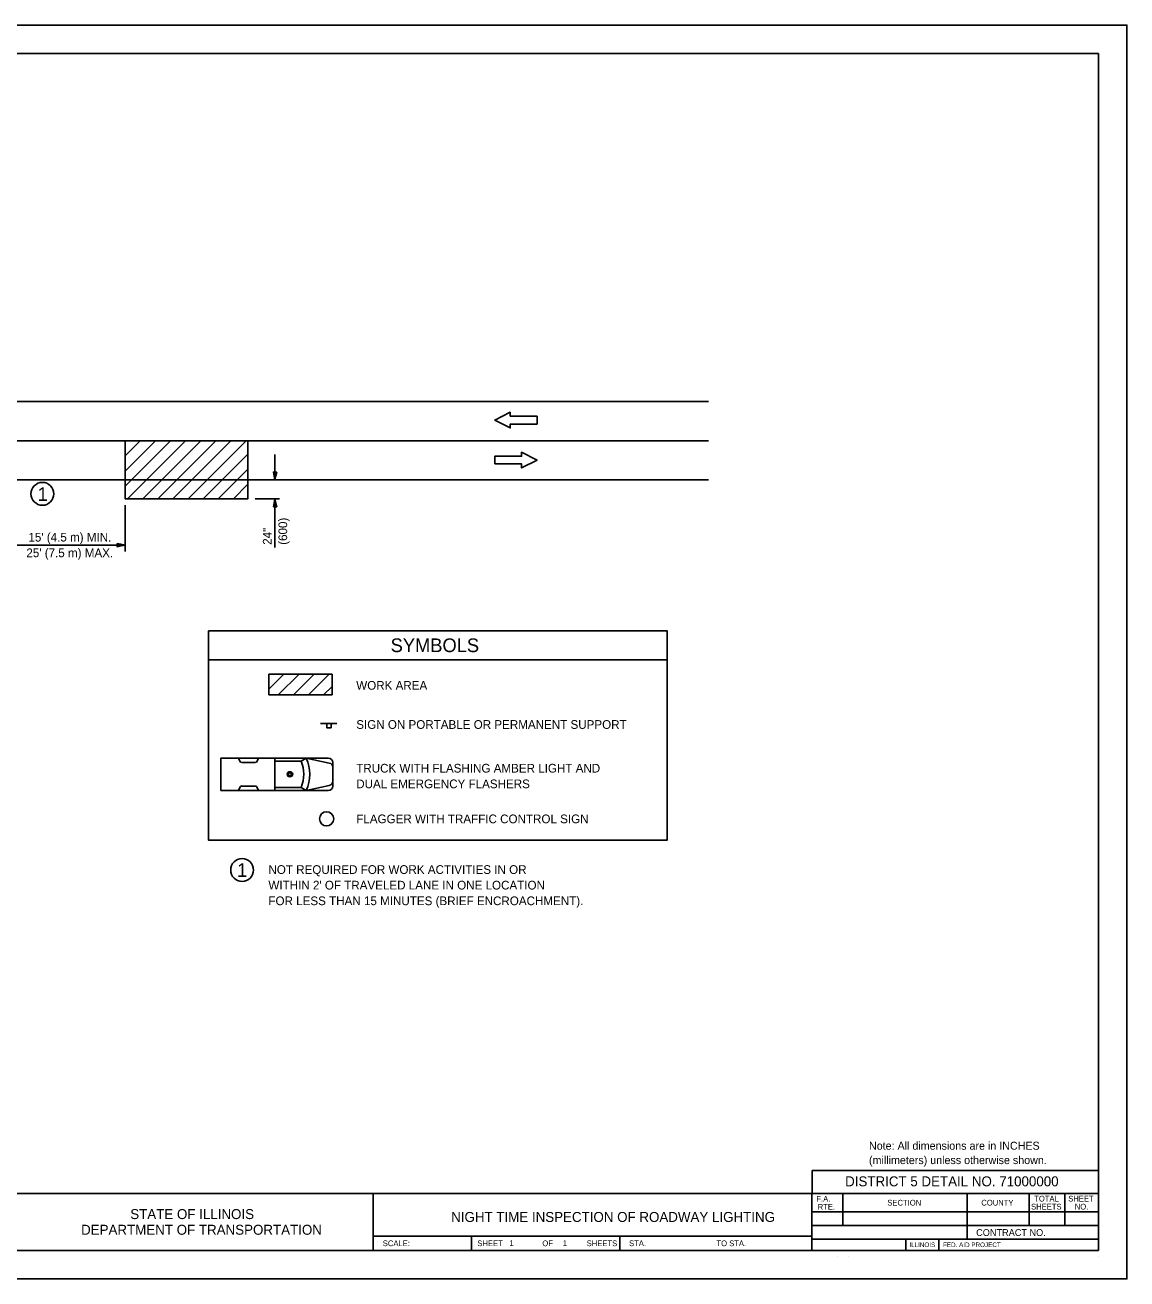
# Model space of a CAD drawing. Extents: x 0 to 2.83, y 0 to 1.83.
# Drawn here: x 1.222 to 2.833, y 0 to 1.833 of the extents above; entities that cross this region are included whole.
import ezdxf

# ---------------------------------------------------------------- set-up
doc = ezdxf.new("R2010")
doc.units = 0
for name, color, linetype in [('RD_Pr_Roadway_Dimensions', 7, 'Continuous'), ('RD_Pr_Roadway_Items', 7, 'Continuous'), ('RD_Pr_Roadway_Notes', 7, 'Continuous'), ('SH_General_Details', 7, 'Continuous'), ('SH_Printer_Plotting_Border', 7, 'Continuous')]:
    doc.layers.add(name, color=color, linetype=linetype)

msp = doc.modelspace()

# ---------------------------------------------------------------- linework, layer by layer
at = {"layer": 'RD_Pr_Roadway_Dimensions'}
for p, q in [((1.5877, 1.1682), (1.5877, 1.2054)), ((1.5585, 1.1408), (1.5941, 1.1408)), ((1.5877, 1.1408), (1.5877, 1.0695)), ((1.3686, 1.1313), (1.3686, 1.0637)), ((1.2078, 1.0731), (1.3686, 1.0731))]:
    msp.add_line(p, q, dxfattribs=at)
for points in [[(1.5902, 1.1798), (1.5877, 1.1798), (1.5853, 1.1798), (1.5867, 1.174), (1.5877, 1.1682), (1.5889, 1.1744)], [(1.5853, 1.1291), (1.5877, 1.1291), (1.5902, 1.1291), (1.5888, 1.1349), (1.5877, 1.1408), (1.5866, 1.1345)], [(1.3569, 1.0755), (1.3569, 1.0731), (1.3569, 1.0706), (1.3628, 1.0721), (1.3686, 1.0731), (1.3624, 1.0742)]]:
    msp.add_lwpolyline(points, close=True, dxfattribs=at)
at = {"layer": 'RD_Pr_Roadway_Items'}
for p, q in [((0.6175, 1.2828), (2.2213, 1.2828)), ((0.6175, 1.2255), (2.2213, 1.2255)), ((1.3686, 1.2034), (1.3907, 1.2255)), ((1.3686, 1.1813), (1.4128, 1.2255)), ((1.3686, 1.1592), (1.4349, 1.2255)), ((1.3722, 1.1408), (1.457, 1.2255)), ((1.3943, 1.1408), (1.4791, 1.2255)), ((1.4164, 1.1408), (1.5012, 1.2255)), ((1.4385, 1.1408), (1.5233, 1.2255)), ((1.4606, 1.1408), (1.5454, 1.2255)), ((1.4827, 1.1408), (1.5481, 1.2061)), ((1.5048, 1.1408), (1.5481, 1.184)), ((0.6175, 1.1682), (2.2213, 1.1682)), ((1.5269, 1.1408), (1.5481, 1.1619)), ((1.5787, 0.854), (1.5787, 0.8843)), ((1.5787, 0.8843), (1.6711, 0.8843)), ((1.5787, 0.8622), (1.6008, 0.8843)), ((1.5925, 0.854), (1.6229, 0.8843)), ((1.6146, 0.854), (1.645, 0.8843)), ((1.6367, 0.854), (1.6671, 0.8843)), ((1.6711, 0.8843), (1.6711, 0.854)), ((1.6588, 0.854), (1.6711, 0.8663)), ((1.6711, 0.854), (1.5787, 0.854)), ((1.6781, 0.8121), (1.6541, 0.8121)), ((1.5362, 0.757), (1.5343, 0.7615)), ((1.5584, 0.755), (1.5393, 0.755)), ((1.5616, 0.757), (1.5635, 0.7615)), ((1.5875, 0.7615), (1.5875, 0.7142)), ((1.6258, 0.7615), (1.5875, 0.7615)), ((1.6258, 0.7572), (1.5875, 0.7572)), ((1.6258, 0.7572), (1.6332, 0.7615)), ((1.6332, 0.7615), (1.667, 0.7542)), ((1.6723, 0.7205), (1.6723, 0.7552)), ((1.5362, 0.7187), (1.5343, 0.7142)), ((1.5584, 0.7207), (1.5393, 0.7207)), ((1.5616, 0.7187), (1.5635, 0.7142)), ((1.6258, 0.7186), (1.5875, 0.7186)), ((1.6258, 0.7186), (1.6332, 0.7142)), ((1.6332, 0.7142), (1.667, 0.7215)), ((1.6258, 0.7142), (1.5875, 0.7142))]:
    msp.add_line(p, q, dxfattribs=at)
for points in [[(1.971, 1.2615), (1.9317, 1.2615), (1.9317, 1.2672), (1.909, 1.2557), (1.9317, 1.2443), (1.9317, 1.25), (1.971, 1.25)], [(1.5481, 1.2255), (1.3686, 1.2255), (1.3686, 1.1408), (1.5481, 1.1408)], [(1.909, 1.1916), (1.9483, 1.1916), (1.9483, 1.1858), (1.971, 1.1973), (1.9483, 1.2088), (1.9483, 1.203), (1.909, 1.203)], [(1.6696, 0.8056), (1.6696, 0.8121), (1.6635, 0.8121), (1.6635, 0.8056)]]:
    msp.add_lwpolyline(points, close=True, dxfattribs=at)
for points in [[(1.6655, 0.7615), (1.5087, 0.7615), (1.5087, 0.7142), (1.6655, 0.7142)], [(1.6723, 0.7276), (1.6723, 0.7481)]]:
    msp.add_lwpolyline(points, dxfattribs=at)
msp.add_circle((1.6631, 0.6727), 0.0104, dxfattribs=at)
for centre, major_axis, start_param, end_param in [((1.5394, 0.7582), (0.0034, 0), 3.514928, 4.712389), ((1.5585, 0.7582), (0.0034, 0), 4.712389, 5.909616), ((1.5713, 0.7379), (0.0584, 0), 5.917825, 6.648545), ((1.5713, 0.7379), (0.0671, 0), 5.891561, 6.674809), ((1.6655, 0.7552), (0.0068, 0), 0, 1.570796), ((1.6655, 0.7481), (0.0068, 0), 0, 1.341078), ((1.5394, 0.7176), (-0.0034, 0), 4.712389, 5.90985), ((1.5585, 0.7176), (0.0034, 0), 0.373569, 1.570796), ((1.6655, 0.7205), (0.0068, 0), 4.712389, 6.283185), ((1.6655, 0.7276), (0.0068, 0), 4.942408, 6.283185)]:
    msp.add_ellipse(centre, major_axis=major_axis, ratio=0.924014, start_param=start_param, end_param=end_param, dxfattribs=at)
for major_axis in [(-0.00408, 0), (-0.00237, 0)]:
    msp.add_ellipse((1.6095, 0.7379), major_axis=major_axis, ratio=0.924014, dxfattribs=at)
at = {"layer": 'RD_Pr_Roadway_Notes'}
for points in [[(1.4905, 0.9477), (2.1611, 0.9477), (2.1611, 0.905), (1.4905, 0.905)], [(1.4905, 0.905), (2.1611, 0.905), (2.1611, 0.6414), (1.4905, 0.6414)]]:
    msp.add_lwpolyline(points, close=True, dxfattribs=at)
for centre in [(1.2476, 1.1479), (1.5396, 0.5979)]:
    msp.add_circle(centre, 0.0167, dxfattribs=at)
at = {"layer": 'SH_General_Details'}
for p, q in [((2.8333, 1.8333), (0, 1.8333)), ((2.8333, 0), (2.8333, 1.8333)), ((2.3729, 0.1584), (2.7917, 0.1584)), ((2.3729, 0.125), (2.3729, 0.1584)), ((0.1667, 0.125), (2.7917, 0.125)), ((1.7312, 0.125), (1.7312, 0.0417)), ((2.3728, 0.125), (2.3728, 0.0417)), ((2.4179, 0.125), (2.4179, 0.0779)), ((2.5995, 0.125), (2.5995, 0.0579)), ((2.6905, 0.125), (2.6905, 0.0779)), ((2.7423, 0.125), (2.7423, 0.0779)), ((2.3728, 0.0979), (2.7917, 0.0979)), ((2.3728, 0.0779), (2.7917, 0.0779)), ((1.7312, 0.0625), (2.3728, 0.0625)), ((1.875, 0.0625), (1.875, 0.0417)), ((2.0917, 0.0625), (2.0917, 0.0417)), ((2.3728, 0.0579), (2.7917, 0.0579)), ((2.5101, 0.0579), (2.5101, 0.0417)), ((2.5584, 0.0579), (2.5584, 0.0417)), ((2.4095, 0.0333), (2.4095, 0.0333)), ((2.4262, 0.0333), (2.4262, 0.0333)), ((2.7917, 0.0333), (2.7917, 0.0333)), ((2.8333, 0), (0, 0))]:
    msp.add_line(p, q, dxfattribs=at)
msp.add_lwpolyline([(0.1667, 1.7917), (2.7917, 1.7917), (2.7917, 0.0417), (0.1667, 0.0417)], close=True, dxfattribs=at)
at = {"layer": 'SH_Printer_Plotting_Border'}
msp.add_lwpolyline([(0, 0), (2.8333, 0), (2.8333, 1.8333), (0, 1.8333)], close=True, dxfattribs=at)

# ---------------------------------------------------------------- texts
at = {"layer": 'RD_Pr_Roadway_Dimensions'}
for s, p in [('(600)', (1.6055, 1.0734)), ('24"', (1.5827, 1.0734))]:
    msp.add_text(s, height=0.0127, rotation=90, dxfattribs=at).set_placement(p)
for s, p in [("15' (4.5 m) MIN.", (1.2272, 1.0782)), ("25' (7.5 m) MAX.", (1.2242, 1.0553))]:
    msp.add_text(s, height=0.0127, dxfattribs=at).set_placement(p)
at = {"layer": 'RD_Pr_Roadway_Notes'}
for s, height, p in [('1', 0.02, (1.2406, 1.1375)), ('SYMBOLS', 0.02, (1.7568, 0.9165)), ('WORK AREA', 0.0127, (1.7065, 0.8615)), ('SIGN ON PORTABLE OR PERMANENT SUPPORT', 0.0127, (1.7065, 0.8043)), ('TRUCK WITH FLASHING AMBER LIGHT AND', 0.0127, (1.7065, 0.7404)), ('DUAL EMERGENCY FLASHERS', 0.0127, (1.7065, 0.7175)), ('FLAGGER WITH TRAFFIC CONTROL SIGN', 0.0127, (1.7065, 0.6663)), ('1', 0.02, (1.5323, 0.5879)), ('NOT REQUIRED FOR WORK ACTIVITIES IN OR ', 0.0127, (1.5781, 0.5922)), ("WITHIN 2' OF TRAVELED LANE IN ONE LOCATION", 0.0127, (1.5781, 0.5694)), ('FOR LESS THAN 15 MINUTES (BRIEF ENCROACHMENT).', 0.0127, (1.5781, 0.5465)), ('Note: All dimensions are in INCHES', 0.0117, (2.4562, 0.1889)), ('(millimeters) unless otherwise shown.', 0.0117, (2.4562, 0.1679))]:
    msp.add_text(s, height=height, dxfattribs=at).set_placement(p)
at = {"layer": 'SH_General_Details'}
for s, height, p in [('DISTRICT 5 DETAIL NO. 71000000', 0.014583, (2.4213, 0.1354)), ('F.A.  ', 0.00833, (2.3793, 0.1129)), ('SECTION', 0.00833, (2.483, 0.1073)), ('COUNTY', 0.00833, (2.6204, 0.1073)), ('SHEETS', 0.00833, (2.6932, 0.1015)), ('TOTAL', 0.00833, (2.6978, 0.1132)), ('SHEET', 0.00833, (2.7475, 0.1132)), ('NO.', 0.00833, (2.7571, 0.1015)), ('STATE OF ILLINOIS', 0.014583, (1.3761, 0.0875)), ('NIGHT TIME INSPECTION OF ROADWAY LIGHTING', 0.014583, (1.8453, 0.0833)), ('RTE.', 0.00833, (2.3812, 0.1012)), ('DEPARTMENT OF TRANSPORTATION', 0.014583, (1.3042, 0.0646)), ('SCALE:          ', 0.008333, (1.7453, 0.0479)), ('SHEET', 0.00833, (1.8835, 0.0479)), ('1', 0.00833, (1.9306, 0.0483)), ('OF', 0.00833, (1.9786, 0.0479)), ('1', 0.00833, (2.0085, 0.0483)), ('SHEETS', 0.00833, (2.0435, 0.0479)), ('STA.', 0.00833, (2.1054, 0.0479)), ('TO STA.', 0.00833, (2.2332, 0.0479)), ('CONTRACT NO.      ', 0.01, (2.6129, 0.0628)), ('ILLINOIS', 0.00667, (2.5152, 0.0466)), ('FED. AID PROJECT', 0.006667, (2.5644, 0.0466))]:
    msp.add_text(s, height=height, dxfattribs=at).set_placement(p)

doc.saveas('drawing.dxf')
